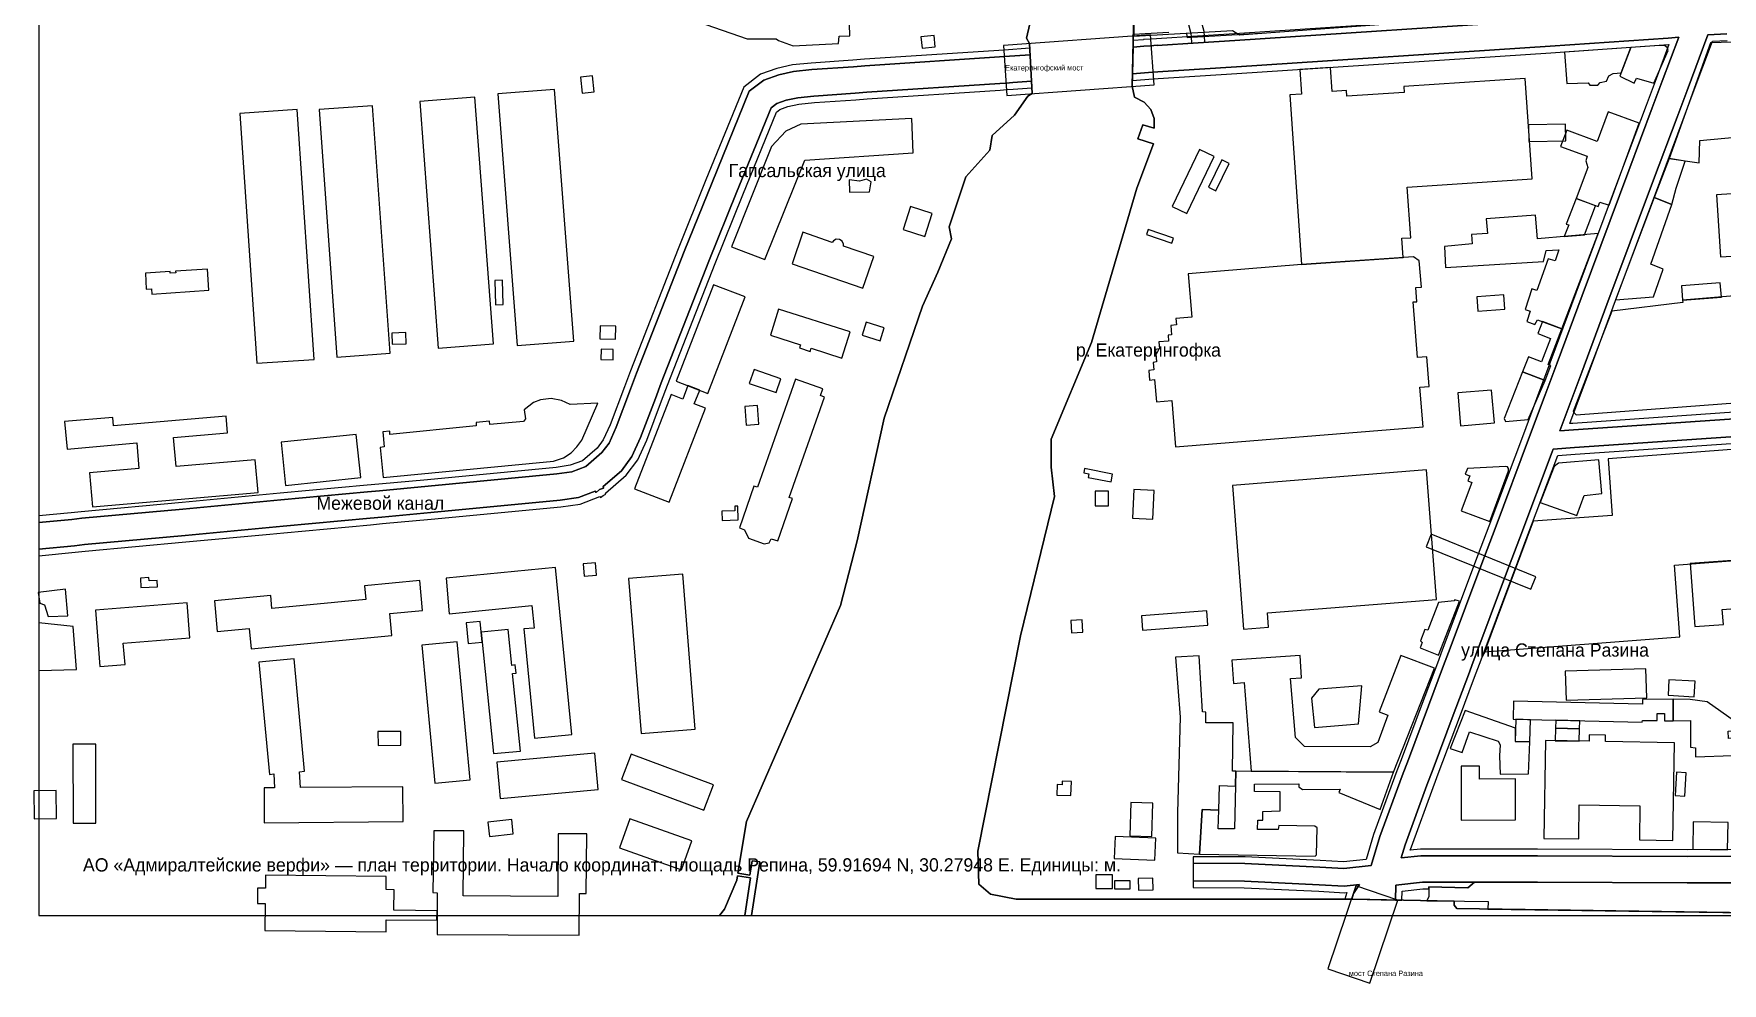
# Model space of a CAD drawing. Extents: x -1571 to 863, y -881 to 2148.
# Drawn here: x -1452 to -687, y -881 to -450 of the extents above; entities that cross this region are included whole.
import ezdxf

# ---------------------------------------------------------------- set-up
doc = ezdxf.new("R2010")
doc.units = 0
for name, color, linetype in [('AREAS', 62, 'CONTINUOUS'), ('BRIDGES', 34, 'CONTINUOUS'), ('BUILDINGS_CONTEXT', 9, 'CONTINUOUS'), ('BUILDINGS_SHIPYARD', 6, 'CONTINUOUS'), ('FENCE', 1, 'CONTINUOUS'), ('LABELS', 7, 'CONTINUOUS'), ('LAND_EDGE', 8, 'CONTINUOUS'), ('ROADS_CITY', 8, 'CONTINUOUS'), ('ROADS_INTERNAL', 250, 'CONTINUOUS'), ('SIDEWALKS', 9, 'CONTINUOUS'), ('WATER', 5, 'CONTINUOUS'), ('ZONE_SHIPYARD', 1, 'CONTINUOUS')]:
    doc.layers.add(name, color=color, linetype=linetype)

msp = doc.modelspace()

# ---------------------------------------------------------------- linework, layer by layer
at = {"layer": 'AREAS'}
for points in [[(-1450, -738.9), (-1433, -738.4), (-1434.5, -719), (-1450, -717.3)], [(-873, -751.4), (-871.6, -764.8), (-851.7, -763.1), (-850.2, -745.9), (-869.7, -747.3)], [(-820.765, -843.231), (-814.42, -843.369), (-793, -843.6), (-793.1, -847), (-590.8, -850), (-254, -850), (-253.412, -835.602), (-273.371, -835.4), (-310.041, -834.9), (-415.694, -834.9), (-462.894, -835), (-547.696, -835), (-622.492, -835.1), (-702.71, -835.2), (-770.613, -834.9), (-799.174, -834.9), (-802.2, -837.4), (-819.8, -837), (-819.8, -841.3)]]:
    msp.add_lwpolyline(points, close=True, dxfattribs=at)
at = {"layer": 'BRIDGES'}
for points in [[(-1011.085, -478.321), (-944.385, -473.521), (-946.015, -450.879), (-1012.715, -455.679)], [(-846.531, -880.632), (-833.831, -843.032), (-852.969, -836.568), (-865.669, -874.168)]]:
    msp.add_lwpolyline(points, close=True, dxfattribs=at)
at = {"layer": 'BUILDINGS_CONTEXT'}
for points in [[(-1087.2, -451.5), (-1082.3, -451.3), (-1083, -430.5), (-1125.8, -433.1), (-1171.4, -417.3), (-1173.6, -394.8), (-1193, -397.1), (-1189, -431.7), (-1128.8, -452.6), (-1115.7, -452.7), (-1114.7, -453.4), (-1108, -455.9), (-1087.5, -454.8)], [(-1049.57, -456.907), (-1043.6, -456.3), (-1044.13, -451.093), (-1050.1, -451.7)], [(-736.3, -468.3), (-732.6, -468.1), (-728.2, -456.6), (-758.3, -458.7), (-757.3, -472.9), (-747.6, -472.6), (-746.9, -473.7), (-743.2, -473.6), (-742.1, -472.5), (-739.3, -471.9), (-738.2, -469.4)], [(-715.2, -455.6), (-728.2, -456.6), (-733.3, -469.6), (-726.7, -472.8), (-725.7, -470.5), (-717.8, -472.8), (-711.3, -457.9), (-711.8, -456.6), (-713, -455.7)], [(-710.9, -506.9), (-697.3, -508.8), (-697, -498.8), (-669.5, -496.1), (-672.7, -453.8), (-692.2, -454.5)], [(-776.1, -470.6), (-831.2, -474.3), (-831, -476.9), (-857, -478.7), (-857.2, -476.1), (-863.6, -476.5), (-864.4, -465.7), (-878.3, -466.6), (-877.6, -477.7), (-882.8, -478.1), (-877.6, -554.9), (-831.4, -551.8), (-832, -543), (-828, -542.8), (-829.6, -519.9), (-773, -516.1)], [(-1198.2, -476.6), (-1199.001, -469.389), (-1204.5, -470), (-1203.699, -477.211)], [(-1243.898, -590.922), (-1252.3, -479.1), (-1277.302, -480.978), (-1268.9, -592.8)], [(-1241.903, -477.562), (-1233.2, -591.6), (-1207.497, -589.638), (-1216.2, -475.6)], [(-1325.198, -597.931), (-1332.9, -484.7), (-1358.902, -486.469), (-1351.2, -599.7)], [(-1322.9, -484.7), (-1314.9, -596.9), (-1290.695, -595.174), (-1298.695, -482.974)], [(-1135.9, -546.9), (-1120.8, -552.7), (-1102.8, -507.6), (-1053.6, -504.3), (-1054.2, -488.8), (-1104.5, -491.3), (-1111.4, -494.5), (-1117.8, -501.5)], [(-747.8, -511), (-753, -525), (-743.1, -528.7), (-742.3, -526.6), (-738.1, -528.1), (-724.4, -490.8), (-738.6, -485.7), (-743.5, -499.2), (-757.3, -494.1), (-760.1, -501.4), (-748, -505.9), (-748.7, -507.9)], [(-757.9, -491.3), (-774.7, -491.7), (-774.521, -499.208), (-757.721, -498.808)], [(-923.8, -502.8), (-936.2, -528.7), (-929.584, -531.867), (-917.184, -505.967)], [(-913.7, -507.5), (-919.701, -519.903), (-916.4, -521.5), (-910.399, -509.097)], [(-703.6, -508.1), (-710.9, -506.9), (-717.6, -524.6), (-709.6, -527.7), (-707.7, -520.3)], [(-1082.7, -516.6), (-1082.5, -522.2), (-1073.4, -522), (-1072.7, -517.5), (-1074.8, -516.3), (-1077.9, -517.2)], [(-614.1, -557), (-618.5, -516.3), (-675.5, -522.4), (-689.4, -523.3), (-687.6, -551.5), (-661.5, -549.9), (-660.2, -562)], [(-749.3, -541.5), (-744.2, -528.3), (-753, -525), (-757.5, -536.6), (-756.4, -536.9), (-758.4, -542.2)], [(-713.6, -557), (-719.2, -554.7), (-709.6, -527.7), (-717.6, -524.6), (-735.2, -571), (-718, -569.5)], [(-1058.2, -539.1), (-1048.4, -542.3), (-1044.974, -531.808), (-1054.774, -528.608)], [(-743, -540.9), (-770.6, -543.3), (-771.4, -532.5), (-793.8, -534.2), (-793.3, -540.9), (-800.5, -541.4), (-800.2, -545.5), (-812.7, -546.7), (-812.2, -556.3), (-767.8, -553.6), (-766.6, -548.6), (-760.9, -548.2), (-762.6, -553.2), (-765.8, -552.3), (-770.8, -566.7), (-773.1, -566), (-776.2, -575.3), (-773.9, -576.1), (-775.4, -580.7), (-771.8, -582.1), (-770.6, -580), (-759.5, -584.1)], [(-1089.8, -544.2), (-1090.3, -544.9), (-1103.6, -540.3), (-1108.5, -554.6), (-1076.4, -565.6), (-1071.5, -551.3), (-1085.2, -546.6), (-1085.2, -545.7), (-1085.8, -544.4), (-1087, -543.6), (-1088.5, -543.5)], [(-947.841, -541.286), (-936.3, -545.2), (-935.559, -543.014), (-947.1, -539.1)], [(-1398.9, -565.9), (-1398.7, -568.4), (-1372.9, -566.6), (-1373.5, -557), (-1388, -558), (-1387.9, -558.7), (-1390.4, -558.9), (-1390.4, -558.1), (-1401.7, -558.9), (-1401.3, -566.1)], [(-934.7, -637.6), (-822.4, -628.5), (-823.9, -610.5), (-819.7, -610.2), (-820.8, -596.8), (-825, -597.1), (-827, -571.9), (-825.2, -571.8), (-825.7, -565.4), (-823.2, -565.2), (-824.2, -553.3), (-826.8, -551.5), (-877.6, -554.9), (-928.9, -559.1), (-927.3, -578.8), (-934.5, -579.4), (-934.2, -582.3), (-936.8, -582.5), (-936.5, -586.8), (-938, -587), (-937.8, -589.7), (-942.2, -590), (-942, -593.2), (-943.8, -593.4), (-943.3, -599.1), (-944.8, -599.3), (-944.5, -602.7), (-946.7, -602.9), (-946.4, -607.3), (-944.2, -607.1), (-943.3, -617.2), (-936.4, -616.6)], [(-1243.3, -562.1), (-1243, -573.2), (-1239.503, -573.105), (-1239.803, -562.005)], [(-1144.1, -564.1), (-1161, -607.8), (-1146.677, -613.339), (-1129.777, -569.639)], [(-687.194, -569.68), (-687.717, -563.19), (-705.323, -564.61), (-704.8, -571.1)], [(-785.4, -575.1), (-785.9, -568.6), (-798.105, -569.539), (-797.605, -576.039)], [(-753, -623), (-614.9, -612.7), (-618.1, -566.9), (-664.8, -569.8), (-664.9, -567.8), (-704.8, -571.1), (-704.7, -572.2), (-736.9, -576), (-754.4, -621.5)], [(-1099.8, -592.9), (-1086, -597.3), (-1082.2, -585.5), (-1114.6, -575.1), (-1118.3, -587), (-1104.7, -591.3), (-1105.2, -592.7), (-1100.3, -594.3)], [(-1066.7, -583.6), (-1074.927, -580.992), (-1076.8, -586.9), (-1068.573, -589.508)], [(-765.7, -600.2), (-759.5, -584.1), (-768.3, -580.7), (-770.4, -586.2), (-764.6, -588.5), (-768.7, -599.1), (-774.7, -596.8), (-777.3, -603.6), (-767.1, -607.5), (-764.5, -600.7)], [(-1289.844, -591.001), (-1283.4, -590.8), (-1283.556, -585.799), (-1290, -586)], [(-1195.5, -582.7), (-1195.6, -588.6), (-1188.499, -588.72), (-1188.399, -582.82)], [(-1195.2, -598), (-1189.685, -598.1), (-1189.6, -593.4), (-1195.115, -593.3)], [(-1127.9, -608.8), (-1115.7, -613), (-1113.538, -606.721), (-1125.738, -602.521)], [(-777.3, -603.6), (-785.7, -624.7), (-785.1, -626), (-774.8, -625.1), (-767.1, -607.5)], [(-1164.2, -662.7), (-1147.8, -620.1), (-1152.9, -618.1), (-1150.4, -611.9), (-1155.8, -609.8), (-1158.1, -616), (-1163.4, -613.9), (-1179.9, -656.6)], [(-1132.4, -674.3), (-1130.1, -675.1), (-1128.2, -678.9), (-1121.1, -681.5), (-1118.9, -681), (-1118, -679.2), (-1115, -680.2), (-1108.3, -661), (-1109.8, -660.5), (-1093.8, -615), (-1095.6, -614.3), (-1094.5, -611.3), (-1107, -606.9), (-1124.2, -655.9), (-1125.8, -655.4)], [(-791.4, -611.8), (-806.674, -613.106), (-805.4, -628), (-790.126, -626.694)], [(-1290.9, -630.5), (-1294.1, -630.8), (-1293.4, -637.6), (-1295.2, -637.8), (-1293.9, -651.5), (-1216.7, -644), (-1212.2, -642.6), (-1208.6, -640.3), (-1206.1, -637.6), (-1203.9, -634.6), (-1196.5, -617.8), (-1209.1, -618.4), (-1213, -616.6), (-1217.7, -615.7), (-1222.6, -616.2), (-1225.8, -617.5), (-1229.9, -620.8), (-1229.4, -624.9), (-1230.3, -626), (-1245.6, -627.5), (-1245.7, -625.9), (-1251.8, -626.5), (-1251.7, -628.1), (-1290.8, -631.9)], [(-1123.6, -627.3), (-1124.2, -618.798), (-1129.9, -619.2), (-1129.3, -627.702)], [(-1425.7, -664.7), (-1350.6, -658.2), (-1351.9, -643.4), (-1387.7, -646.5), (-1388.9, -633.3), (-1364.4, -631.2), (-1365.1, -623.6), (-1416.1, -628), (-1416.4, -624.2), (-1438.3, -626.1), (-1437.2, -638.6), (-1405.6, -635.8), (-1404.6, -647.4), (-1427.1, -649.4)], [(-1338.1, -655), (-1304.036, -651.393), (-1306.1, -631.9), (-1340.164, -635.507)], [(-708.4, -691.2), (-665.5, -687.8), (-666.2, -678.3), (-646.4, -676.8), (-645.7, -686.2), (-630.7, -685.3), (-634.5, -635.1), (-738.6, -643), (-736.7, -668.6), (-772.6, -671.3), (-794.6, -730.4), (-706.1, -723.7)], [(-974.3, -651.4), (-963.9, -653.4), (-963.2, -649.9), (-975.9, -647.4), (-976.2, -649.3), (-973.9, -649.8)], [(-820.9, -648), (-908.9, -655), (-903.8, -720.2), (-892.5, -719.3), (-893, -712.8), (-816.3, -706.7)], [(-785.1, -646.4), (-802.3, -647.3), (-803.3, -649.9), (-801.3, -650.7), (-802.2, -653), (-800.3, -653.7), (-805.1, -666.6), (-792.2, -671.4), (-783.7, -648.4), (-783.7, -647.4), (-784.2, -646.6)], [(-761, -644.9), (-763, -646.4), (-769.4, -662.8), (-752.7, -668.7), (-749.4, -659.6), (-741.4, -658.7), (-742.8, -643.4)], [(-971.1, -664.3), (-965.1, -664.3), (-965.1, -657.7), (-971.1, -657.7)], [(-953.599, -656.871), (-954.2, -669.9), (-944.901, -670.329), (-944.3, -657.3)], [(-1140.2, -671), (-1132.9, -670.7), (-1133.1, -664.5), (-1134.5, -664.5), (-1134.4, -666.5), (-1140.4, -666.7)], [(-771.292, -696.403), (-818.7, -677.2), (-821.008, -682.897), (-773.6, -702.1)], [(-645.4, -690), (-646.4, -676.8), (-666.2, -678.3), (-665.5, -687.8), (-701.3, -690.4), (-699.2, -719), (-686.3, -718), (-686.8, -711.2), (-649.8, -708.4), (-651.1, -690.4)], [(-1226.5, -709.5), (-1225.5, -719.7), (-1230.1, -720.1), (-1225.3, -769.6), (-1208.3, -767.9), (-1215.7, -692.2), (-1265.4, -697.1), (-1263.9, -713.2)], [(-1203.2, -690.5), (-1202.8, -696.1), (-1197.2, -695.7), (-1197.6, -690.1)], [(-1182.6, -697.2), (-1177, -767.5), (-1152.397, -765.54), (-1157.997, -695.24)], [(-1437.9, -702), (-1450.3, -703.5), (-1449.5, -708.4), (-1447.4, -709.1), (-1445.7, -714.5), (-1436.9, -714.2)], [(-1403.9, -697), (-1403.7, -701.3), (-1396.2, -701), (-1396.4, -698.2), (-1400, -698.3), (-1400.1, -696.8)], [(-1370.4, -707.4), (-1369.2, -721.2), (-1354.6, -719.9), (-1353.7, -729.1), (-1289.9, -723), (-1290.9, -713.1), (-1276, -711.7), (-1277.3, -698.1), (-1302.3, -700.5), (-1301.7, -706.7), (-1344.3, -710.8), (-1344.8, -705)], [(-1411.7, -726.5), (-1381.5, -724.1), (-1382.7, -708.2), (-1424.3, -711.5), (-1422.3, -737.1), (-1410.9, -736.2)], [(-920.5, -711.9), (-950.105, -714.2), (-949.6, -720.7), (-919.995, -718.4)], [(-822.9, -726.2), (-823.7, -728.6), (-815.4, -732), (-806, -707.5), (-808, -706.9), (-808.3, -707.4), (-815.5, -708.1), (-820.3, -720.7), (-821.6, -720.3), (-823.6, -725.5)], [(-1249, -726), (-1249.901, -716.69), (-1256.2, -717.3), (-1255.299, -726.61)], [(-976.693, -721.521), (-977, -715.9), (-982.107, -716.179), (-981.8, -721.8)], [(-1254.5, -788.4), (-1260.4, -725.899), (-1276.3, -727.4), (-1270.4, -789.901)], [(-1249.4, -721.5), (-1243.9, -776.6), (-1231.7, -775.4), (-1235.2, -740.3), (-1233.6, -740.1), (-1234, -736.4), (-1235.6, -736.6), (-1237.2, -720.3)], [(-1331.9, -784.8), (-1329.5, -784.5), (-1334.2, -733.6), (-1350.2, -735.1), (-1345.5, -786), (-1343.4, -785.8), (-1343.1, -792.1), (-1347.9, -792.1), (-1347.8, -807.9), (-1284.9, -807.4), (-1285, -791.6), (-1331.3, -792)], [(-921, -757.8), (-922.4, -757.6), (-924, -732.2), (-934.7, -732.9), (-932.6, -760.1), (-933.7, -803.2), (-933.8, -821.6), (-923.8, -822.1), (-922.6, -801.9), (-915.1, -802.2), (-914.8, -791.1), (-907.5, -791.3), (-907.4, -784.5), (-908.9, -784.6), (-908.5, -762.7), (-921, -762.6)], [(-843, -771.5), (-846.4, -773.5), (-876.2, -773.3), (-880.3, -769.3), (-882.6, -742.6), (-877.6, -742.2), (-878.2, -732.1), (-909.1, -734.3), (-908.4, -744.8), (-903.6, -744.4), (-900.4, -784.6), (-835.8, -785), (-817.2, -737.8), (-832.6, -732.1), (-842.4, -757.6), (-838.4, -759.1)], [(-721.4, -738.2), (-758, -739.2), (-757.642, -752.301), (-721.042, -751.301)], [(-699.5, -750.8), (-699.1, -743.8), (-711.001, -743.12), (-711.401, -750.12)], [(-810.1, -774.2), (-804.7, -776.1), (-801.4, -766.7), (-788.4, -771), (-787.5, -772.6), (-787.8, -777.6), (-787.5, -785.9), (-774.6, -785.7), (-774.1, -771.3), (-780.6, -771.1), (-780.5, -765), (-803.3, -757)], [(-781.6, -761), (-723.1, -762.3), (-722.9, -761.6), (-716.3, -761.5), (-716.3, -758.4), (-713, -758.4), (-713, -761.7), (-709, -761.7), (-709, -751.9), (-723, -752), (-723, -754.1), (-781.4, -752.8)], [(-701.3, -752), (-709, -751.9), (-709, -761.7), (-701.2, -761.6), (-701.2, -773.7), (-698.9, -774), (-699, -778.1), (-682.2, -777.4), (-682.4, -769.6), (-684, -769.7), (-684.1, -766.4), (-681.2, -766.3), (-681.3, -761.8), (-693.6, -753.1)], [(-774.1, -771.3), (-773.8, -761.196), (-780.4, -761), (-780.7, -771.104)], [(-751.495, -765.3), (-762.4, -765.1), (-762.505, -770.8), (-751.6, -771)], [(-751.4, -761.7), (-762.3, -761.4), (-762.402, -765.1), (-751.502, -765.4)], [(-1434.6, -772.3), (-1434.5, -808.129), (-1424.1, -808.1), (-1424.2, -772.271)], [(-1296.2, -772.9), (-1285.9, -772.8), (-1285.961, -766.5), (-1296.261, -766.6)], [(-747.2, -771), (-767, -770.7), (-767.7, -815), (-751.8, -815.2), (-751.6, -799.8), (-724.1, -800.3), (-724.3, -815.7), (-709.2, -815.9), (-708.4, -771.7), (-739.8, -771.1), (-739.8, -768.2), (-747.2, -768.1)], [(-1240.9, -796.9), (-1196.389, -792.799), (-1197.9, -776.4), (-1242.411, -780.501)], [(-1185.8, -788.3), (-1148.487, -802.205), (-1144.2, -790.7), (-1181.513, -776.795)], [(-907.4, -784.5), (-908, -810.7), (-915.4, -810.6), (-915.1, -802.2), (-922.6, -801.9), (-923.8, -822.1), (-871.3, -823.1), (-870.7, -822.5), (-870.5, -810.2), (-871.5, -809.4), (-887.8, -809.1), (-888.2, -810.9), (-897.5, -810.9), (-897.4, -806.8), (-895.1, -806.7), (-895.1, -802.8), (-887.2, -802.5), (-887.3, -793.9), (-898.9, -793.8), (-898.9, -790.5), (-878.8, -790.2), (-878.7, -791.7), (-877.1, -792.8), (-860, -792.7), (-860.7, -794.2), (-841.9, -801.9), (-835.8, -785)], [(-805.1, -806.7), (-780.6, -806.6), (-780.6, -788), (-796.8, -788.1), (-796.8, -782.2), (-805.2, -782.3)], [(-703.7, -795.8), (-703.1, -785.3), (-707.602, -785.043), (-708.202, -795.543)], [(-1452.3, -793.4), (-1452.1, -806.1), (-1441.999, -805.941), (-1442.199, -793.241)], [(-988.5, -795.4), (-982.1, -795.6), (-981.9, -789.2), (-986.1, -789.1), (-986.1, -790.7), (-988.4, -790.6)], [(-955, -798.8), (-955.401, -813.833), (-945.4, -814.1), (-944.999, -799.067)], [(-1245.7, -814.1), (-1234.889, -812.899), (-1235.6, -806.5), (-1246.411, -807.701)], [(-1153.9, -816.1), (-1182.002, -806.099), (-1186.7, -819.3), (-1158.598, -829.301)], [(-684.403, -820.156), (-684.199, -807.759), (-700, -807.5), (-700.203, -819.897)], [(-1269.4, -858.5), (-1205, -858.9), (-1204.9, -840), (-1201.8, -840), (-1201.6, -813), (-1214.5, -812.9), (-1214.7, -841.4), (-1257.6, -841), (-1257.4, -811.5), (-1270.9, -811.6), (-1271.4, -839.5), (-1269.4, -839.6)], [(-962.1, -814.1), (-962.5, -824.1), (-943.998, -824.84), (-943.598, -814.84)], [(-1347.5, -856.8), (-1292.6, -857.4), (-1292.5, -851.9), (-1269.5, -852.1), (-1269.4, -847.8), (-1289, -847.5), (-1288.9, -838.3), (-1292.6, -838.2), (-1292.6, -832.2), (-1347.2, -831.6), (-1347.2, -837.6), (-1350.8, -837.6), (-1350.9, -844.5), (-1347.4, -844.5)], [(-970.8, -837.7), (-963.2, -837.7), (-963.2, -831.5), (-970.8, -831.5)], [(-955.3, -834.2), (-962.351, -834.301), (-962.3, -837.9), (-955.249, -837.799)], [(-944.9, -833.1), (-951.6, -833.2), (-951.522, -838.399), (-944.822, -838.299)]]:
    msp.add_lwpolyline(points, close=True, dxfattribs=at)
at = {"layer": 'BUILDINGS_SHIPYARD'}
msp.add_lwpolyline([(-929.76, -450.34), (-929.44, -452.03), (-927.33, -451.91), (-896.08, -450.1)], dxfattribs=at)
at = {"layer": 'FENCE'}
msp.add_lwpolyline([(-953.65, -450.501), (-937.675, -449.608)], dxfattribs=at)
at = {"layer": 'LAND_EDGE'}
for points in [[(-1450, -242.2), (-1450, -850), (-1141.4, -850), (-1139.2, -847), (-1133.6, -833.9), (-1133.3, -832), (-1127.4, -832.9), (-1130, -850), (-1126.9, -850), (-1123.2, -825.6), (-1126.6, -825.1), (-1127.7, -831.7), (-1133.1, -830.8), (-1129.1, -807.3), (-1086.5, -709.4), (-1079, -680.2), (-1066.8, -624.6), (-1049.4, -573.8), (-1042.5, -558.4), (-1036.3, -543.3), (-1037.3, -537.8), (-1029.8, -515.2), (-1018.9, -503.1), (-1017.8, -496.4), (-1007.7, -487.2), (-1001.7, -478.7), (-999.7, -477.4), (-1000.9, -454.8), (-1002.2, -452.4), (-993.1, -413.3)], [(-953.4, -433.6), (-954.3, -474.1), (-953.3, -479.1), (-948.9, -481.4), (-945.9, -484.7), (-944.4, -488.7), (-944.3, -493.2), (-949.5, -491.6), (-951.8, -497.9), (-944.6, -500.3), (-952.2, -520.3), (-972.7, -590.2), (-991, -634.1), (-991, -646.8), (-989.6, -660), (-1005, -723.2), (-1024.3, -820.8), (-1023.8, -835.8), (-1018.6, -840.3), (-1006.9, -842.6), (-854.3, -842.5), (-808.4, -843.5), (-808.4, -845.3), (-807.1, -846.8), (-590.8, -850)]]:
    msp.add_lwpolyline(points, dxfattribs=at)
at = {"layer": 'ROADS_CITY'}
for points in [[(-765.605, -444.014), (-907.777, -453.412), (-924.474, -454.412), (-943.049, -455.621), (-943.051, -455.595), (-946.017, -455.814), (-948.984, -456.008), (-948.982, -456.034), (-953.907, -456.399), (-954.174, -468.452), (-945.183, -467.786), (-923.726, -466.388), (-907.023, -465.388), (-764.795, -455.986), (-711.34, -452.283), (-706.55, -451.878), (-714.021, -471.801), (-718.519, -483.897), (-729.218, -512.294), (-750.322, -568.905), (-761.723, -599.506), (-767.123, -614.006), (-774.12, -632.798), (-789.812, -674.577), (-794.612, -687.179), (-796.719, -692.797), (-809.719, -727.597), (-810.92, -730.798), (-813.118, -736.693), (-820.017, -754.989), (-829.115, -779.286), (-831.922, -786.703), (-841.997, -814.108), (-845.923, -827.313), (-858.396, -828.589), (-869.198, -828.005), (-903.196, -826.4), (-926.68, -826.285), (-926.72, -834.285), (-903.404, -834.4), (-869.602, -835.995), (-858.204, -836.611), (-851.264, -835.901), (-853.955, -839.972), (-854.775, -842.5), (-854.3, -842.5), (-835.001, -842.92), (-834.833, -836.202), (-822.777, -834.9), (-770.613, -834.9), (-702.71, -835.2), (-622.492, -835.1)], [(-679.082, -624.71), (-754.276, -629.91), (-760.397, -630.332), (-755.877, -618.194), (-750.477, -603.694), (-739.078, -573.095), (-717.982, -516.506), (-707.281, -488.103), (-702.779, -475.999), (-693.356, -450.872), (-684.718, -450.388)], [(-622.508, -823.1), (-702.69, -823.2), (-770.587, -822.9), (-823.423, -822.9), (-832.379, -823.867), (-830.603, -817.892), (-820.678, -790.897), (-817.885, -783.514), (-808.783, -759.211), (-801.882, -740.907), (-799.68, -735.002), (-798.481, -731.803), (-785.481, -697.003), (-783.388, -691.421), (-778.588, -678.823), (-763.932, -639.802), (-763.924, -639.805), (-763.461, -638.562), (-753.724, -637.89), (-678.518, -632.69)]]:
    msp.add_lwpolyline(points, dxfattribs=at)
msp.add_lwpolyline([(-1450, -683.928), (-1433.887, -682.369), (-1429.301, -681.87), (-1383.643, -677.674), (-1345.533, -674.073), (-1339.243, -673.474), (-1299.85, -669.875), (-1294.453, -669.375), (-1272.344, -667.374), (-1213.684, -661.759), (-1205.287, -660.544), (-1197.721, -657.67), (-1197.261, -658.205), (-1195.785, -656.935), (-1193.965, -656.244), (-1194.216, -655.585), (-1185.878, -648.41), (-1181.102, -641.963), (-1177.157, -633.305), (-1170.489, -615.625), (-1167.802, -608.56), (-1146.224, -553.417), (-1133.64, -522.254), (-1118.061, -483.982), (-1115.493, -482.027), (-1111.232, -480.478), (-1105.956, -479.335), (-1098.587, -478.579), (-1079.863, -477.284), (-1074.671, -476.885), (-1014.351, -472.882), (-1014.349, -472.905), (-1011.38, -472.685), (-1008.409, -472.488), (-1008.411, -472.466), (-999.995, -471.843), (-1000.631, -459.858), (-1012.22, -460.715), (-1075.529, -464.915), (-1080.737, -465.316), (-1099.613, -466.621), (-1107.844, -467.465), (-1114.568, -468.922), (-1121.307, -471.373), (-1127.939, -476.418), (-1144.76, -517.746), (-1157.376, -548.983), (-1178.998, -604.24), (-1181.711, -611.375), (-1188.243, -628.695), (-1191.498, -635.837), (-1194.722, -640.19), (-1202.015, -646.465), (-1208.313, -648.856), (-1215.116, -649.841), (-1273.456, -655.426), (-1295.547, -657.425), (-1300.95, -657.925), (-1340.357, -661.526), (-1346.667, -662.127), (-1384.757, -665.726), (-1430.499, -669.93), (-1435.113, -670.431), (-1450, -671.872)], close=True, dxfattribs=at)
at = {"layer": 'ROADS_INTERNAL'}
msp.add_lwpolyline([(-943.912, -386.427), (-943.466, -393.104), (-936.389, -413.427), (-929.912, -442.023), (-927.678, -450.28), (-927.595, -451.768), (-927.434, -454.604), (-924.474, -454.412), (-921.446, -454.23), (-921.605, -451.432), (-921.722, -449.32), (-924.088, -440.577), (-930.611, -411.773), (-937.534, -391.896), (-937.888, -386.573), (-937.026, -379.098), (-934.184, -360.464), (-940.115, -359.559), (-942.974, -378.302)], close=True, dxfattribs=at)
at = {"layer": 'SIDEWALKS'}
for points in [[(-765.808, -441.021), (-907.966, -450.418), (-924.661, -451.417), (-943.271, -452.629), (-943.273, -452.603), (-946.225, -452.822), (-949.178, -453.014), (-949.177, -453.04), (-953.84, -453.386), (-953.907, -456.399), (-948.982, -456.034), (-948.984, -456.008), (-946.017, -455.814), (-943.051, -455.595), (-943.049, -455.621), (-924.474, -454.412), (-907.777, -453.412), (-765.605, -444.014)], [(-684.718, -450.388), (-693.356, -450.872), (-702.779, -475.999), (-707.281, -488.103), (-717.982, -516.506), (-739.078, -573.095), (-750.477, -603.694), (-755.877, -618.194), (-760.397, -630.332), (-754.276, -629.91), (-679.082, -624.71)], [(-679.293, -621.717), (-754.482, -626.917), (-755.962, -627.019), (-753.066, -619.241), (-747.666, -604.741), (-736.267, -574.143), (-715.172, -517.558), (-704.471, -489.155), (-699.969, -477.049), (-691.235, -453.758), (-684.528, -453.382)], [(-678.518, -632.69), (-753.724, -637.89), (-763.461, -638.562), (-763.924, -639.805), (-763.932, -639.802), (-778.588, -678.823), (-783.388, -691.421), (-785.481, -697.003), (-798.481, -731.803), (-799.68, -735.002), (-801.882, -740.907), (-808.783, -759.211), (-817.885, -783.514), (-820.678, -790.897), (-830.603, -817.892), (-832.379, -823.867), (-823.423, -822.9), (-770.587, -822.9), (-702.69, -823.2), (-622.508, -823.1)], [(-622.512, -820.1), (-702.686, -820.2), (-770.58, -819.9), (-823.584, -819.9), (-828.219, -820.4), (-827.754, -818.838), (-817.867, -791.945), (-815.077, -784.571), (-805.975, -760.266), (-799.073, -741.96), (-796.87, -736.052), (-795.671, -732.855), (-782.671, -698.055), (-780.581, -692.482), (-775.782, -679.884), (-761.336, -641.423), (-753.518, -640.883), (-678.307, -635.683)]]:
    msp.add_lwpolyline(points, dxfattribs=at)
for points in [[(-1450, -671.872), (-1435.113, -670.431), (-1430.499, -669.93), (-1384.757, -665.726), (-1346.667, -662.127), (-1340.357, -661.526), (-1300.95, -657.925), (-1295.547, -657.425), (-1273.456, -655.426), (-1215.116, -649.841), (-1208.313, -648.856), (-1202.015, -646.465), (-1194.722, -640.19), (-1191.498, -635.837), (-1188.243, -628.695), (-1181.711, -611.375), (-1178.998, -604.24), (-1157.376, -548.983), (-1144.76, -517.746), (-1127.939, -476.418), (-1121.307, -471.373), (-1114.568, -468.922), (-1107.844, -467.465), (-1099.613, -466.621), (-1080.737, -465.316), (-1075.529, -464.915), (-1012.22, -460.715), (-1000.631, -459.858), (-1000.791, -456.861), (-1012.43, -457.722), (-1075.743, -461.923), (-1080.956, -462.324), (-1099.87, -463.632), (-1108.316, -464.498), (-1115.402, -466.033), (-1122.761, -468.709), (-1130.408, -474.528), (-1147.541, -516.618), (-1160.163, -547.875), (-1181.797, -603.161), (-1184.517, -610.313), (-1191.015, -627.542), (-1194.096, -634.305), (-1196.933, -638.134), (-1203.572, -643.847), (-1209.069, -645.935), (-1215.474, -646.862), (-1273.734, -652.439), (-1295.82, -654.437), (-1301.224, -654.938), (-1340.636, -658.539), (-1346.95, -659.14), (-1385.035, -662.739), (-1430.798, -666.945), (-1435.42, -667.447), (-1450, -668.858)], [(-954.241, -471.465), (-944.975, -470.778), (-923.539, -469.383), (-906.834, -468.382), (-764.592, -458.979), (-711.11, -455.274), (-711.024, -455.267), (-716.831, -470.751), (-721.329, -482.845), (-732.028, -511.242), (-753.133, -567.857), (-764.534, -598.459), (-769.934, -612.959), (-776.93, -631.748), (-792.618, -673.516), (-797.419, -686.118), (-799.529, -691.745), (-812.529, -726.545), (-813.73, -729.748), (-815.927, -735.64), (-822.825, -753.934), (-831.923, -778.229), (-834.733, -785.655), (-844.846, -813.162), (-848.226, -824.533), (-858.468, -825.581), (-869.046, -825.009), (-903.118, -823.401), (-926.666, -823.285), (-926.68, -826.285), (-903.196, -826.4), (-869.198, -828.005), (-858.396, -828.589), (-845.923, -827.313), (-841.997, -814.108), (-831.922, -786.703), (-829.115, -779.286), (-820.017, -754.989), (-813.118, -736.693), (-810.92, -730.798), (-809.719, -727.597), (-796.719, -692.797), (-794.612, -687.179), (-789.812, -674.577), (-774.12, -632.798), (-767.123, -614.006), (-761.723, -599.506), (-750.322, -568.905), (-729.218, -512.294), (-718.519, -483.897), (-714.021, -471.801), (-706.55, -451.878), (-711.34, -452.283), (-764.795, -455.986), (-907.023, -465.388), (-923.726, -466.388), (-945.183, -467.786), (-954.174, -468.452)], [(-1450, -686.942), (-1433.58, -685.353), (-1429.002, -684.855), (-1383.365, -680.661), (-1345.25, -677.06), (-1338.964, -676.461), (-1299.576, -672.862), (-1294.18, -672.363), (-1272.066, -670.361), (-1213.326, -664.738), (-1204.531, -663.465), (-1195.639, -660.089), (-1195.304, -660.479), (-1194.228, -659.553), (-1192.9, -659.049), (-1193.083, -658.568), (-1183.667, -650.466), (-1178.504, -643.495), (-1174.385, -634.458), (-1167.683, -616.687), (-1165.003, -609.639), (-1143.437, -554.525), (-1130.859, -523.382), (-1115.592, -485.872), (-1114.039, -484.691), (-1110.398, -483.367), (-1105.484, -482.302), (-1098.33, -481.568), (-1079.644, -480.276), (-1074.457, -479.877), (-1014.13, -475.874), (-1014.128, -475.897), (-1011.17, -475.678), (-1008.211, -475.482), (-1008.212, -475.459), (-999.836, -474.84), (-999.995, -471.843), (-1008.411, -472.466), (-1008.409, -472.488), (-1011.38, -472.685), (-1014.349, -472.905), (-1014.351, -472.882), (-1074.671, -476.885), (-1079.863, -477.284), (-1098.587, -478.579), (-1105.956, -479.335), (-1111.232, -480.478), (-1115.493, -482.027), (-1118.061, -483.982), (-1133.64, -522.254), (-1146.224, -553.417), (-1167.802, -608.56), (-1170.489, -615.625), (-1177.157, -633.305), (-1181.102, -641.963), (-1185.878, -648.41), (-1194.216, -655.585), (-1193.965, -656.244), (-1195.785, -656.935), (-1197.261, -658.205), (-1197.721, -657.67), (-1205.287, -660.544), (-1213.684, -661.759), (-1272.344, -667.374), (-1294.453, -669.375), (-1299.85, -669.875), (-1339.243, -673.474), (-1345.533, -674.073), (-1383.643, -677.674), (-1429.301, -681.87), (-1433.887, -682.369), (-1450, -683.928)], [(-926.734, -837.285), (-903.482, -837.399), (-869.754, -838.991), (-858.132, -839.619), (-856.956, -839.499), (-857.93, -842.502), (-854.775, -842.5), (-853.955, -839.972), (-851.264, -835.901), (-858.204, -836.611), (-869.602, -835.995), (-903.404, -834.4), (-926.72, -834.285)], [(-835.001, -842.92), (-832.002, -842.986), (-831.9, -838.902), (-822.616, -837.9), (-819.8, -837.9), (-819.8, -837), (-802.2, -837.4), (-799.174, -834.9), (-822.777, -834.9), (-834.833, -836.202)]]:
    msp.add_lwpolyline(points, close=True, dxfattribs=at)
at = {"layer": 'WATER'}
msp.add_lwpolyline([(-993.1, -413.3), (-1002.2, -452.4), (-1000.9, -454.8), (-999.7, -477.4), (-1001.7, -478.7), (-1007.7, -487.2), (-1017.8, -496.4), (-1018.9, -503.1), (-1029.8, -515.2), (-1037.3, -537.8), (-1036.3, -543.3), (-1042.5, -558.4), (-1049.4, -573.8), (-1066.8, -624.6), (-1079, -680.2), (-1086.5, -709.4), (-1129.1, -807.3), (-1133.1, -830.8), (-1127.7, -831.7), (-1126.6, -825.1), (-1123.2, -825.6), (-1126.9, -850), (-590.8, -850), (-807.1, -846.8), (-808.4, -845.3), (-808.4, -843.5), (-854.3, -842.5), (-1006.9, -842.6), (-1018.6, -840.3), (-1023.8, -835.8), (-1024.3, -820.8), (-1005, -723.2), (-989.6, -660), (-991, -646.8), (-991, -634.1), (-972.7, -590.2), (-952.2, -520.3), (-944.6, -500.3), (-951.8, -497.9), (-949.5, -491.6), (-944.3, -493.2), (-944.4, -488.7), (-945.9, -484.7), (-948.9, -481.4), (-953.3, -479.1), (-954.3, -474.1), (-953.4, -433.6)], dxfattribs=at)
msp.add_lwpolyline([(-1141.4, -850), (-1130, -850), (-1127.4, -832.9), (-1133.3, -832), (-1133.6, -833.9), (-1139.2, -847)], close=True, dxfattribs=at)
at = {"layer": 'ZONE_SHIPYARD'}
msp.add_lwpolyline([(-679.1, -156.6), (-722.5, -154), (-722.6, -152.5), (-733.8, -151.5), (-733.4, -149.1), (-748.2, -147.4), (-749.1, -150.6), (-910.1, -127.2), (-923.9, -152.3), (-927.4, -172.3), (-953.4, -433.6), (-953.6, -451.4), (-908.9, -448.9), (-905.6, -450.9), (-779.3, -441.4), (-776.3, -440.8), (-705.3, -436.8), (-702.7, -434.7), (-686.3, -391.7)], dxfattribs=at)

# ---------------------------------------------------------------- texts
at = {"layer": 'LABELS'}
for s, height, p in [('Екатерингофский мост', 2.5, (-1011.9, -467)), ('Гапсальская улица', 6, (-1137.294, -515.317)), ('р. Екатерингофка', 6, (-979.821, -596.665)), ('Межевой канал', 6, (-1324.173, -666.072)), ('улица Степана Разина', 6, (-805.204, -732.644)), ('АО «Адмиралтейские верфи» — план территории. Начало координат: площадь Репина, 59.91694 N, 30.27948 E. Единицы: м.', 6, (-1430, -830)), ('мост Степана Разина', 2.5, (-856.1, -877.4))]:
    msp.add_text(s, height=height, dxfattribs=at).set_placement(p)

doc.saveas('drawing.dxf')
